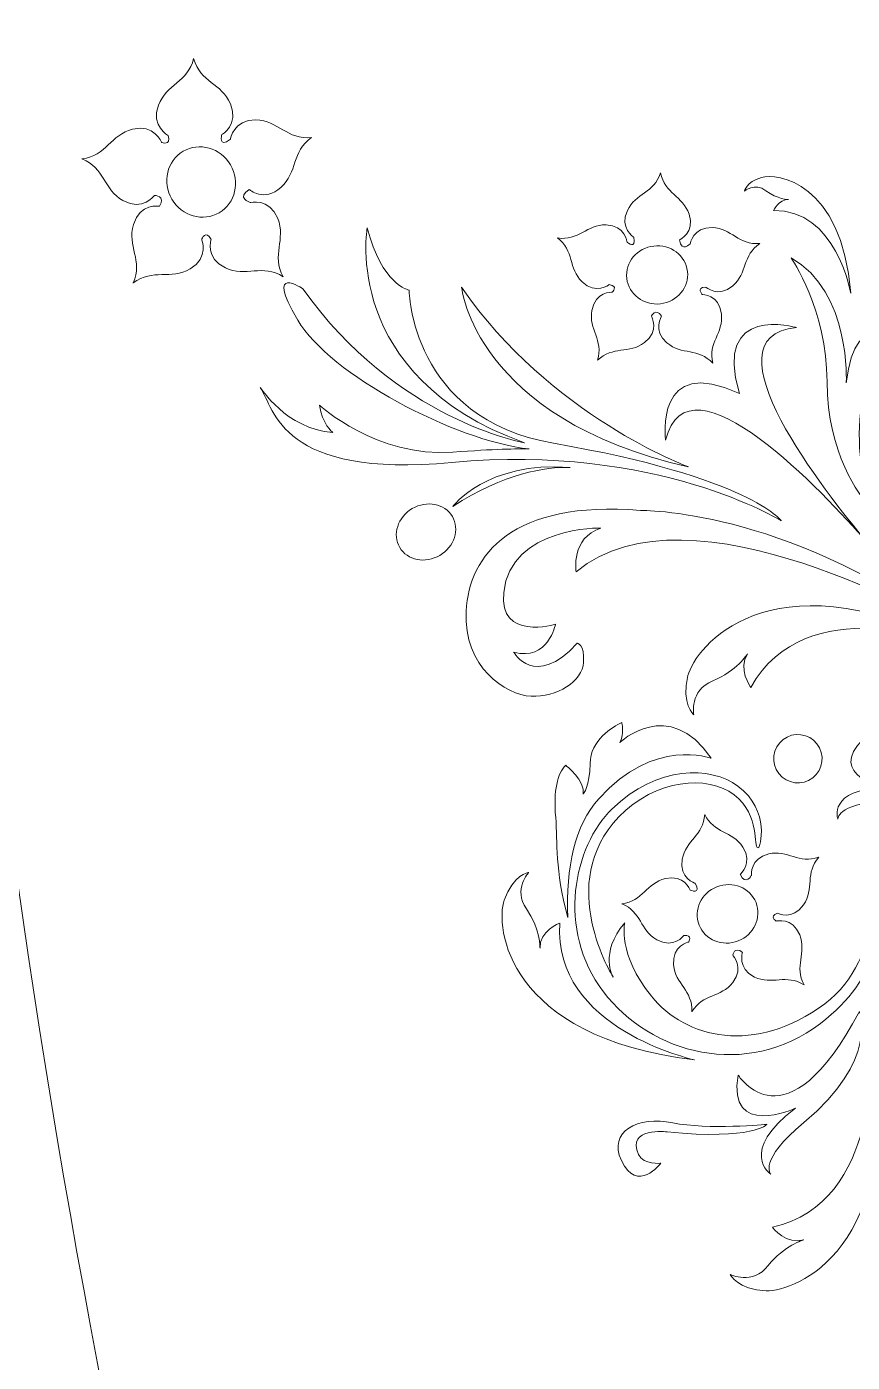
# Model space of a CAD drawing. Header units: millimetres. Extents: x -1420 to -489, y -454 to 898.
# Drawn here: x -1011 to -944, y -369.2 to -260.8 of the extents above; entities that cross this region are included whole.
import ezdxf

# ---------------------------------------------------------------- set-up
doc = ezdxf.new("R2010")
doc.units = ezdxf.units.MM
doc.header["$MEASUREMENT"] = 0
doc.layers.add('Layer 1', color=7, linetype='Continuous')

msp = doc.modelspace()

# ---------------------------------------------------------------- linework, layer by layer
at = {"layer": 'Layer 1', "color": 1, "lineweight": 20}
for points, knots in [([(-986.7467, -453.7659), (-1001.83, -389.4326), (-1016.9134, -325.0992), (-1016.9134, -260.7659), (-1016.9134, -260.7659), (-1016.9134, -196.4326), (-1001.83, -132.0992), (-986.7467, -67.7659)], [0, 0, 0, 0, 0.33333333, 0.33333333, 0.33333333, 0.33333333, 1, 1, 1, 1]), ([(-986.7467, -67.766), (-986.7467, -67.766), (-769.7468, -67.766), (-769.7468, -67.766), (-769.7468, -67.766), (-766.9929, -67.7659), (-764.7466, -69.9335), (-764.7467, -72.591), (-764.7467, -72.591), (-764.7467, -72.591), (-764.7467, -448.9409), (-764.7467, -448.9409), (-764.7467, -448.9409), (-764.7467, -451.5984), (-766.9928, -453.7659), (-769.7467, -453.7659), (-769.7467, -453.7659), (-769.7467, -453.7659), (-986.7467, -453.7659), (-986.7467, -453.7659)], [0, 0, 0, 0, 0.16666667, 0.16666667, 0.16666667, 0.16666667, 0.33333333, 0.33333333, 0.33333333, 0.33333333, 0.5, 0.5, 0.5, 0.5, 0.66666667, 0.66666667, 0.66666667, 0.66666667, 1, 1, 1, 1])]:
    msp.add_open_spline(points, degree=3, knots=knots, dxfattribs=at)
at = {"layer": 'Layer 1', "color": 250, "lineweight": 9}
for points, knots in [([(-997.7677, -280.4369), (-997.7677, -280.4369), (-997.7677, -280.4369), (-997.7677, -280.4369), (-997.7677, -280.4369), (-996.1816, -279.5028), (-996.8242, -278.0247), (-996.8242, -278.0247), (-996.8242, -278.0247), (-996.8242, -278.0247), (-996.489, -277.2286), (-996.0554, -278.0397), (-996.0554, -278.0397), (-996.0554, -278.0397), (-996.5599, -279.5716), (-994.8953, -280.3543), (-994.8953, -280.3543), (-993.2323, -281.1345), (-991.9015, -279.9988), (-990.2035, -281.0669), (-990.2035, -281.0669), (-991.1779, -279.3098), (-989.9629, -278.043), (-990.649, -276.3372), (-990.649, -276.3372), (-991.3335, -274.6319), (-992.8914, -275.0472), (-992.8914, -275.0472), (-992.8914, -275.0472), (-992.8914, -275.0472), (-994.041, -274.6494), (-992.9704, -273.982), (-992.9704, -273.982), (-992.9704, -273.982), (-991.7566, -275.0419), (-990.3872, -273.8163), (-990.3872, -273.8163), (-989.0202, -272.5894), (-989.5475, -270.9158), (-987.9028, -269.7691), (-987.9028, -269.7691), (-989.8936, -269.9768), (-990.5891, -268.3675), (-992.4256, -268.3362), (-992.4256, -268.3362), (-994.2625, -268.304), (-994.4864, -269.901), (-994.4864, -269.901), (-994.4864, -269.901), (-995.4886, -270.6698), (-995.1913, -269.5293), (-995.1913, -269.5293), (-995.1913, -269.5293), (-995.1913, -269.5293), (-993.7865, -268.7373), (-994.4905, -267.0392), (-994.4905, -267.0392), (-995.1933, -265.3412), (-996.9447, -265.2834), (-997.4794, -263.3504), (-997.4794, -263.3504), (-997.9452, -265.2968), (-999.6937, -265.4182), (-1000.3314, -267.1386), (-1000.3314, -267.1386), (-1000.9744, -268.8602), (-999.5414, -269.603), (-999.5414, -269.603), (-999.5414, -269.603), (-999.2849, -270.4874), (-1000.0838, -270.1527), (-1000.0838, -270.1527), (-1000.0838, -270.1527), (-1000.0838, -270.1527), (-1000.6584, -268.6452), (-1002.4419, -269.0875), (-1002.4419, -269.0875), (-1004.2263, -269.5285), (-1004.5418, -271.257), (-1006.5367, -271.496), (-1006.5367, -271.496), (-1006.5367, -271.496), (-1006.5412, -271.494), (-1006.5412, -271.494), (-1006.5412, -271.494), (-1004.6766, -272.2408), (-1004.8204, -273.9926), (-1003.2127, -274.8811), (-1003.2127, -274.8811), (-1001.6043, -275.7733), (-1000.6576, -274.4694), (-1000.6576, -274.4694), (-1000.6576, -274.4694), (-1000.6576, -274.4694), (-999.7336, -274.4987), (-1000.254, -275.3433), (-1000.254, -275.3433), (-1000.254, -275.3433), (-1001.8445, -275.0721), (-1002.3702, -276.8344), (-1002.3702, -276.8344), (-1002.8971, -278.5943), (-1001.5689, -279.7447), (-1002.3788, -281.5832), (-1002.3788, -281.5832), (-1002.3788, -281.5832), (-1002.3739, -281.5803), (-1002.3739, -281.5803), (-1002.3739, -281.5803), (-1000.7838, -280.3571), (-999.3513, -281.3694), (-997.7677, -280.4369)], [0, 0, 0, 0, 0.03448276, 0.03448276, 0.03448276, 0.03448276, 0.06896552, 0.06896552, 0.06896552, 0.06896552, 0.10344828, 0.10344828, 0.10344828, 0.10344828, 0.13793103, 0.13793103, 0.13793103, 0.13793103, 0.17241379, 0.17241379, 0.17241379, 0.17241379, 0.20689655, 0.20689655, 0.20689655, 0.20689655, 0.24137931, 0.24137931, 0.24137931, 0.24137931, 0.27586207, 0.27586207, 0.27586207, 0.27586207, 0.31034483, 0.31034483, 0.31034483, 0.31034483, 0.34482759, 0.34482759, 0.34482759, 0.34482759, 0.37931034, 0.37931034, 0.37931034, 0.37931034, 0.4137931, 0.4137931, 0.4137931, 0.4137931, 0.44827586, 0.44827586, 0.44827586, 0.44827586, 0.48275862, 0.48275862, 0.48275862, 0.48275862, 0.51724138, 0.51724138, 0.51724138, 0.51724138, 0.55172414, 0.55172414, 0.55172414, 0.55172414, 0.5862069, 0.5862069, 0.5862069, 0.5862069, 0.62068966, 0.62068966, 0.62068966, 0.62068966, 0.65517241, 0.65517241, 0.65517241, 0.65517241, 0.68965517, 0.68965517, 0.68965517, 0.68965517, 0.72413793, 0.72413793, 0.72413793, 0.72413793, 0.75862069, 0.75862069, 0.75862069, 0.75862069, 0.79310345, 0.79310345, 0.79310345, 0.79310345, 0.82758621, 0.82758621, 0.82758621, 0.82758621, 0.86206897, 0.86206897, 0.86206897, 0.86206897, 0.89655172, 0.89655172, 0.89655172, 0.89655172, 0.93103448, 0.93103448, 0.93103448, 0.93103448, 1, 1, 1, 1]), ([(-999.2385, -274.776), (-999.2385, -274.776), (-999.2385, -274.776), (-999.2385, -274.776), (-999.2385, -274.776), (-1000.0472, -273.3989), (-999.6383, -271.6581), (-998.3308, -270.8844), (-998.3308, -270.8844), (-997.0151, -270.1148), (-995.2951, -270.6047), (-994.4877, -271.9822), (-994.4877, -271.9822), (-993.6761, -273.3598), (-994.0837, -275.1026), (-995.3961, -275.8722), (-995.3961, -275.8722), (-996.7077, -276.6443), (-998.4277, -276.1511), (-999.2385, -274.776)], [0, 0, 0, 0, 0.16666667, 0.16666667, 0.16666667, 0.16666667, 0.33333333, 0.33333333, 0.33333333, 0.33333333, 0.5, 0.5, 0.5, 0.5, 0.66666667, 0.66666667, 0.66666667, 0.66666667, 1, 1, 1, 1]), ([(-965.9401, -281.4777), (-965.9401, -281.4777), (-965.9401, -281.4777), (-965.9401, -281.4777), (-965.9401, -281.4777), (-964.813, -282.5792), (-963.7339, -281.7131), (-963.7339, -281.7131), (-963.7339, -281.7131), (-962.9517, -281.819), (-963.49, -282.328), (-963.49, -282.328), (-963.49, -282.328), (-963.49, -282.328), (-964.8724, -282.2559), (-965.1452, -283.8081), (-965.1452, -283.8081), (-965.4168, -285.3624), (-964.1753, -286.2078), (-964.6774, -287.8561), (-964.6774, -287.8561), (-963.4456, -286.6585), (-962.1234, -287.376), (-960.87, -286.4252), (-960.87, -286.4252), (-959.6122, -285.4732), (-960.3057, -284.2793), (-960.3057, -284.2793), (-960.3057, -284.2793), (-960.3057, -284.2793), (-959.9616, -283.5626), (-959.4791, -284.2671), (-959.4791, -284.2671), (-959.4791, -284.2671), (-960.243, -285.4178), (-959.047, -286.4427), (-959.047, -286.4427), (-957.8511, -287.4644), (-956.4869, -286.8263), (-955.3268, -288.0943), (-955.3268, -288.0943), (-955.7336, -286.4215), (-954.4404, -285.6495), (-954.6224, -284.0846), (-954.6224, -284.0846), (-954.8044, -282.5145), (-956.1844, -282.5063), (-956.1844, -282.5063), (-956.1844, -282.5063), (-956.1844, -282.5063), (-956.693, -281.9676), (-955.9083, -281.9081), (-955.9083, -281.9081), (-955.9083, -281.9081), (-954.8814, -282.8353), (-953.6903, -281.8043), (-953.6903, -281.8043), (-952.5009, -280.7708), (-952.9284, -279.3302), (-951.504, -278.3708), (-951.504, -278.3708), (-953.2192, -278.5243), (-953.7905, -277.1325), (-955.3659, -277.0779), (-955.3659, -277.0779), (-956.9402, -277.0242), (-957.1548, -278.3895), (-957.1548, -278.3895), (-957.1548, -278.3895), (-957.1548, -278.3895), (-957.8653, -279.1522), (-958.0196, -278.0809), (-958.0196, -278.0809), (-958.0196, -278.0809), (-956.7655, -277.4974), (-957.2529, -275.9972), (-957.2529, -275.9972), (-957.7387, -274.4987), (-959.2364, -274.3314), (-959.5613, -272.6431), (-959.5613, -272.6431), (-960.0903, -274.276), (-961.5945, -274.2638), (-962.2582, -275.6935), (-962.2582, -275.6935), (-962.9191, -277.1227), (-961.7463, -277.8524), (-961.7463, -277.8524), (-961.7463, -277.8524), (-961.491, -278.9059), (-962.2814, -278.2739), (-962.2814, -278.2739), (-962.2814, -278.2739), (-962.2814, -278.2739), (-962.4137, -276.9004), (-963.9916, -276.8613), (-963.9916, -276.8613), (-965.5647, -276.8234), (-966.2198, -278.1778), (-967.9228, -277.9245), (-967.9228, -277.9245), (-966.5546, -278.9649), (-967.0672, -280.3811), (-965.9401, -281.4777)], [0, 0, 0, 0, 0.03703704, 0.03703704, 0.03703704, 0.03703704, 0.07407407, 0.07407407, 0.07407407, 0.07407407, 0.11111111, 0.11111111, 0.11111111, 0.11111111, 0.14814815, 0.14814815, 0.14814815, 0.14814815, 0.18518519, 0.18518519, 0.18518519, 0.18518519, 0.22222222, 0.22222222, 0.22222222, 0.22222222, 0.25925926, 0.25925926, 0.25925926, 0.25925926, 0.2962963, 0.2962963, 0.2962963, 0.2962963, 0.33333333, 0.33333333, 0.33333333, 0.33333333, 0.37037037, 0.37037037, 0.37037037, 0.37037037, 0.40740741, 0.40740741, 0.40740741, 0.40740741, 0.44444444, 0.44444444, 0.44444444, 0.44444444, 0.48148148, 0.48148148, 0.48148148, 0.48148148, 0.51851852, 0.51851852, 0.51851852, 0.51851852, 0.55555556, 0.55555556, 0.55555556, 0.55555556, 0.59259259, 0.59259259, 0.59259259, 0.59259259, 0.62962963, 0.62962963, 0.62962963, 0.62962963, 0.66666667, 0.66666667, 0.66666667, 0.66666667, 0.7037037, 0.7037037, 0.7037037, 0.7037037, 0.74074074, 0.74074074, 0.74074074, 0.74074074, 0.77777778, 0.77777778, 0.77777778, 0.77777778, 0.81481481, 0.81481481, 0.81481481, 0.81481481, 0.85185185, 0.85185185, 0.85185185, 0.85185185, 0.88888889, 0.88888889, 0.88888889, 0.88888889, 0.92592593, 0.92592593, 0.92592593, 0.92592593, 1, 1, 1, 1]), ([(-951.3729, -273.0116), (-951.3729, -273.0116), (-951.3729, -273.0116), (-951.3729, -273.0116), (-951.3729, -273.0116), (-952.6226, -273.3834), (-952.7546, -274.1266), (-952.7546, -274.1266), (-952.7546, -274.1266), (-952.7546, -274.1266), (-951.9169, -273.3928), (-951.0069, -274.0879), (-951.0069, -274.0879), (-950.0943, -274.7821), (-949.1639, -274.8102), (-949.1639, -274.8102), (-949.1639, -274.8102), (-949.9742, -274.7455), (-950.3916, -275.7053), (-950.3916, -275.7053), (-950.3916, -275.7053), (-945.3378, -275.5575), (-944.1244, -282.4025), (-944.1244, -282.4025), (-944.1244, -282.4025), (-944.8537, -273.348), (-950.1224, -272.6358), (-951.3729, -273.0116)], [0, 0, 0, 0, 0.125, 0.125, 0.125, 0.125, 0.25, 0.25, 0.25, 0.25, 0.375, 0.375, 0.375, 0.375, 0.5, 0.5, 0.5, 0.5, 0.625, 0.625, 0.625, 0.625, 0.75, 0.75, 0.75, 0.75, 1, 1, 1, 1]), ([(-949.7645, -300.8857), (-949.7645, -300.8857), (-949.7645, -300.8857), (-949.7645, -300.8857), (-949.7645, -300.8857), (-949.7645, -300.8857), (-952.307, -297.3581), (-968.2701, -294.5904), (-968.2701, -294.5904), (-979.8447, -292.5849), (-979.9865, -282.1578), (-979.9865, -282.1578), (-979.9865, -282.1578), (-979.9865, -282.1578), (-982.2346, -281.7261), (-983.3797, -277.0897), (-983.3797, -277.0897), (-983.3797, -277.0897), (-985.5741, -289.1156), (-970.6196, -294.5623), (-970.6196, -294.5623), (-970.6196, -294.5623), (-981.0949, -292.6977), (-988.5853, -282.0706), (-988.5853, -282.0706), (-988.5853, -282.0706), (-991.7924, -279.8884), (-989.0267, -284.5908), (-989.0267, -284.5908), (-986.4149, -289.0309), (-976.2809, -294.3868), (-970.2222, -295.0591), (-970.2222, -295.0591), (-971.2011, -295.0371), (-973.0441, -295.066), (-976.4292, -295.3205), (-976.4292, -295.3205), (-982.5966, -295.7847), (-987.2525, -291.5152), (-987.2525, -291.5152), (-987.2525, -291.5152), (-987.0668, -292.9889), (-986.1857, -293.7149), (-986.1857, -293.7149), (-986.1857, -293.7149), (-989.9616, -293.447), (-992.0693, -290.0554), (-992.0693, -290.0554), (-992.0693, -290.0554), (-990.8986, -291.8528), (-990.4303, -297.453), (-976.502, -296.1565), (-976.502, -296.1565), (-959.8439, -294.6042), (-949.7645, -300.8857), (-949.7645, -300.8857)], [0, 0, 0, 0, 0.06666667, 0.06666667, 0.06666667, 0.06666667, 0.13333333, 0.13333333, 0.13333333, 0.13333333, 0.2, 0.2, 0.2, 0.2, 0.26666667, 0.26666667, 0.26666667, 0.26666667, 0.33333333, 0.33333333, 0.33333333, 0.33333333, 0.4, 0.4, 0.4, 0.4, 0.46666667, 0.46666667, 0.46666667, 0.46666667, 0.53333333, 0.53333333, 0.53333333, 0.53333333, 0.6, 0.6, 0.6, 0.6, 0.66666667, 0.66666667, 0.66666667, 0.66666667, 0.73333333, 0.73333333, 0.73333333, 0.73333333, 0.8, 0.8, 0.8, 0.8, 0.86666667, 0.86666667, 0.86666667, 0.86666667, 1, 1, 1, 1]), ([(-957.3779, -280.6369), (-957.3779, -280.6369), (-957.3779, -280.6369), (-957.3779, -280.6369), (-957.3779, -280.6369), (-957.2297, -281.9338), (-958.211, -283.1135), (-959.5719, -283.2731), (-959.5719, -283.2731), (-960.9332, -283.4278), (-962.158, -282.5014), (-962.3079, -281.2074), (-962.3079, -281.2074), (-962.4541, -279.9108), (-961.4739, -278.7324), (-960.1135, -278.5768), (-960.1135, -278.5768), (-958.7526, -278.4176), (-957.5257, -279.3444), (-957.3779, -280.6369)], [0, 0, 0, 0, 0.16666667, 0.16666667, 0.16666667, 0.16666667, 0.33333333, 0.33333333, 0.33333333, 0.33333333, 0.5, 0.5, 0.5, 0.5, 0.66666667, 0.66666667, 0.66666667, 0.66666667, 1, 1, 1, 1]), ([(-948.9692, -279.5289), (-948.9692, -279.5289), (-948.9692, -279.5289), (-948.9692, -279.5289), (-948.9692, -279.5289), (-948.9692, -279.5289), (-946.0386, -283.7882), (-946.0472, -289.6063), (-946.0472, -289.6063), (-946.0553, -295.4255), (-943.3234, -298.9267), (-942.6918, -299.5843), (-942.6918, -299.5843), (-942.6918, -299.5843), (-945.653, -288.8065), (-939.725, -285.9626), (-939.725, -285.9626), (-939.725, -285.9626), (-943.7644, -283.1888), (-944.4876, -289.691), (-944.4876, -289.691), (-944.4876, -289.691), (-944.069, -282.321), (-948.9692, -279.5289)], [0, 0, 0, 0, 0.14285714, 0.14285714, 0.14285714, 0.14285714, 0.28571429, 0.28571429, 0.28571429, 0.28571429, 0.42857143, 0.42857143, 0.42857143, 0.42857143, 0.57142857, 0.57142857, 0.57142857, 0.57142857, 0.71428571, 0.71428571, 0.71428571, 0.71428571, 1, 1, 1, 1]), ([(-990.1994, -281.0689), (-990.1994, -281.0689), (-990.1994, -281.0689), (-990.1994, -281.0689), (-990.1994, -281.0689), (-990.2007, -281.0685), (-990.2023, -281.0677), (-990.2035, -281.0669), (-990.2035, -281.0669), (-990.2035, -281.0669), (-990.2035, -281.0677), (-990.2035, -281.0677), (-990.2035, -281.0677), (-990.2035, -281.0677), (-990.1994, -281.0689), (-990.1994, -281.0689)], [0, 0, 0, 0, 0.2, 0.2, 0.2, 0.2, 0.4, 0.4, 0.4, 0.4, 0.6, 0.6, 0.6, 0.6, 1, 1, 1, 1]), ([(-975.7247, -281.9134), (-975.7247, -281.9134), (-975.7247, -281.9134), (-975.7247, -281.9134), (-975.7247, -281.9134), (-975.7247, -281.9134), (-974.6497, -292.5809), (-957.3095, -296.5079), (-957.3095, -296.5079), (-957.3095, -296.5079), (-968.5507, -292.3842), (-975.7247, -281.9134)], [0, 0, 0, 0, 0.25, 0.25, 0.25, 0.25, 0.5, 0.5, 0.5, 0.5, 1, 1, 1, 1]), ([(-942.8645, -302.5524), (-942.8645, -302.5524), (-942.8645, -302.5524), (-942.8645, -302.5524), (-942.8645, -302.5524), (-946.0744, -298.7385), (-956.2455, -285.9117), (-948.527, -285.2004), (-948.527, -285.2004), (-948.527, -285.2004), (-955.3492, -283.2104), (-953.1638, -290.5599), (-953.1638, -290.5599), (-953.1638, -290.5599), (-953.165, -290.5607), (-953.165, -290.5607), (-953.165, -290.5607), (-960.1008, -287.2913), (-959.1614, -294.3363), (-959.1614, -294.3363), (-959.1614, -294.3363), (-957.2956, -286.8116), (-946.1514, -298.8053), (-942.8645, -302.5524)], [0, 0, 0, 0, 0.14285714, 0.14285714, 0.14285714, 0.14285714, 0.28571429, 0.28571429, 0.28571429, 0.28571429, 0.42857143, 0.42857143, 0.42857143, 0.42857143, 0.57142857, 0.57142857, 0.57142857, 0.57142857, 0.71428571, 0.71428571, 0.71428571, 0.71428571, 1, 1, 1, 1]), ([(-969.8973, -293.8835), (-969.8981, -293.881), (-969.8997, -293.8798), (-969.9001, -293.8786), (-969.9001, -293.8786), (-969.9001, -293.8786), (-969.9001, -293.879), (-969.9001, -293.879), (-969.9001, -293.879), (-969.9001, -293.879), (-969.8973, -293.8835), (-969.8973, -293.8835)], [0, 0, 0, 0, 0.25, 0.25, 0.25, 0.25, 0.5, 0.5, 0.5, 0.5, 1, 1, 1, 1]), ([(-966.9129, -296.5543), (-966.9129, -296.5543), (-966.9129, -296.5543), (-966.9129, -296.5543), (-966.9129, -296.5543), (-973.7152, -296.0453), (-976.4345, -299.7325), (-976.4345, -299.7325), (-976.4345, -299.7325), (-972.2635, -296.999), (-968.8748, -296.5234), (-966.9129, -296.5543)], [0, 0, 0, 0, 0.25, 0.25, 0.25, 0.25, 0.5, 0.5, 0.5, 0.5, 1, 1, 1, 1]), ([(-965.8094, -312.3923), (-965.8094, -312.3923), (-965.8094, -312.3923), (-965.8094, -312.3923), (-965.8094, -312.3923), (-965.7308, -310.8702), (-966.3392, -310.8393), (-966.3392, -310.8393), (-966.3392, -310.8393), (-969.8166, -314.6222), (-971.4862, -311.56), (-971.4862, -311.56), (-971.4862, -311.56), (-968.7042, -312.3166), (-968.0877, -309.2984), (-968.0877, -309.2984), (-968.0877, -309.2984), (-968.0877, -309.2984), (-972.7354, -310.6556), (-972.3006, -306.7131), (-972.3006, -306.7131), (-971.7065, -301.3381), (-964.4009, -301.4818), (-964.4009, -301.4818), (-964.4009, -301.4818), (-966.8828, -302.2681), (-966.4177, -305.0379), (-966.4177, -305.0379), (-966.4177, -305.0379), (-957.2411, -297.2808), (-936.4857, -309.4739), (-936.4857, -309.4739), (-936.4857, -309.4739), (-949.523, -299.9178), (-961.1983, -300.0489), (-961.1983, -300.0489), (-961.1983, -300.0489), (-971.6026, -299.1987), (-975.1168, -303.6673), (-975.3546, -308.2308), (-975.3546, -308.2308), (-975.5932, -312.7951), (-972.1259, -315.0359), (-970.0728, -315.1418), (-970.0728, -315.1418), (-968.0184, -315.2501), (-965.8896, -313.9124), (-965.8094, -312.3923)], [0, 0, 0, 0, 0.07692308, 0.07692308, 0.07692308, 0.07692308, 0.15384615, 0.15384615, 0.15384615, 0.15384615, 0.23076923, 0.23076923, 0.23076923, 0.23076923, 0.30769231, 0.30769231, 0.30769231, 0.30769231, 0.38461538, 0.38461538, 0.38461538, 0.38461538, 0.46153846, 0.46153846, 0.46153846, 0.46153846, 0.53846154, 0.53846154, 0.53846154, 0.53846154, 0.61538462, 0.61538462, 0.61538462, 0.61538462, 0.69230769, 0.69230769, 0.69230769, 0.69230769, 0.76923077, 0.76923077, 0.76923077, 0.76923077, 0.84615385, 0.84615385, 0.84615385, 0.84615385, 1, 1, 1, 1]), ([(-976.4699, -300.5432), (-976.4699, -300.5432), (-976.4699, -300.5432), (-976.4699, -300.5432), (-976.4699, -300.5432), (-977.0892, -299.4935), (-978.5458, -299.2064), (-979.7242, -299.8995), (-979.7242, -299.8995), (-980.9055, -300.5945), (-981.3628, -302.0079), (-980.7443, -303.0565), (-980.7443, -303.0565), (-980.1278, -304.1066), (-978.6716, -304.3941), (-977.4891, -303.7003), (-977.4891, -303.7003), (-976.3107, -303.0068), (-975.8538, -301.5934), (-976.4699, -300.5432)], [0, 0, 0, 0, 0.16666667, 0.16666667, 0.16666667, 0.16666667, 0.33333333, 0.33333333, 0.33333333, 0.33333333, 0.5, 0.5, 0.5, 0.5, 0.66666667, 0.66666667, 0.66666667, 0.66666667, 1, 1, 1, 1]), ([(-955.3232, -313.8933), (-955.3232, -313.8933), (-955.3232, -313.8933), (-955.3232, -313.8933), (-955.3232, -313.8933), (-953.4012, -313.1143), (-952.498, -311.6911), (-952.498, -311.6911), (-952.498, -311.6911), (-953.3474, -312.8924), (-952.2362, -314.4239), (-952.2362, -314.4239), (-952.2362, -314.4239), (-947.816, -306.4183), (-936.0427, -310.8324), (-936.0427, -310.8324), (-936.0427, -310.8324), (-950.813, -303.6343), (-956.7687, -311.1789), (-957.3364, -313.471), (-957.3364, -313.471), (-957.9044, -315.7636), (-956.8685, -316.6484), (-956.8685, -316.6484), (-956.8685, -316.6484), (-956.8685, -316.6484), (-957.2403, -314.6723), (-955.3232, -313.8933)], [0, 0, 0, 0, 0.125, 0.125, 0.125, 0.125, 0.25, 0.25, 0.25, 0.25, 0.375, 0.375, 0.375, 0.375, 0.5, 0.5, 0.5, 0.5, 0.625, 0.625, 0.625, 0.625, 0.75, 0.75, 0.75, 0.75, 1, 1, 1, 1]), ([(-964.5841, -323.4735), (-964.5841, -323.4735), (-964.5841, -323.4735), (-964.5841, -323.4735), (-964.5841, -323.4735), (-960.1033, -318.447), (-955.4494, -320.1788), (-955.4494, -320.1788), (-955.4494, -320.1788), (-958.9265, -315.1063), (-962.8832, -318.9137), (-962.8832, -318.9137), (-962.8832, -318.9137), (-962.485, -318.2239), (-962.7077, -317.2771), (-962.7077, -317.2771), (-962.7077, -317.2771), (-963.4602, -317.6131), (-965.2703, -318.7129), (-965.2829, -320.597), (-965.2829, -320.597), (-965.2931, -322.4783), (-965.8444, -323.083), (-965.8444, -323.083), (-965.8444, -323.083), (-965.6469, -322.0214), (-967.2606, -320.7518), (-967.2606, -320.7518), (-967.2606, -320.7518), (-967.9427, -321.4322), (-968.2721, -322.7845), (-968.0799, -324.9862), (-968.0799, -324.9862), (-967.8963, -327.0796), (-968.1882, -329.1213), (-967.0868, -333.118), (-967.0868, -333.118), (-967.2875, -329.0399), (-966.5012, -325.6227), (-964.5841, -323.4735)], [0, 0, 0, 0, 0.09090909, 0.09090909, 0.09090909, 0.09090909, 0.18181818, 0.18181818, 0.18181818, 0.18181818, 0.27272727, 0.27272727, 0.27272727, 0.27272727, 0.36363636, 0.36363636, 0.36363636, 0.36363636, 0.45454545, 0.45454545, 0.45454545, 0.45454545, 0.54545455, 0.54545455, 0.54545455, 0.54545455, 0.63636364, 0.63636364, 0.63636364, 0.63636364, 0.72727273, 0.72727273, 0.72727273, 0.72727273, 0.81818182, 0.81818182, 0.81818182, 0.81818182, 1, 1, 1, 1]), ([(-964.2066, -339.1417), (-964.2066, -339.1417), (-964.2066, -339.1417), (-964.2066, -339.1417), (-964.2066, -339.1417), (-960.3582, -344.2048), (-952.6243, -346.304), (-946.5794, -341.7103), (-946.5794, -341.7103), (-944.1211, -339.8413), (-942.8498, -337.7817), (-942.1934, -335.9904), (-942.1934, -335.9904), (-941.4356, -340.4134), (-938.7176, -344.3661), (-934.975, -346.6822), (-934.975, -346.6822), (-928.4069, -350.7526), (-920.3553, -348.2064), (-917.1005, -344.1238), (-917.1005, -344.1238), (-913.2232, -339.257), (-913.7998, -333.9695), (-916.0402, -331.5287), (-916.0402, -331.5287), (-918.8018, -328.5232), (-922.3481, -329.9398), (-922.3074, -330.1133), (-922.3074, -330.1133), (-922.1637, -330.7261), (-919.2041, -329.4837), (-916.8603, -331.9892), (-916.8603, -331.9892), (-914.6077, -334.4015), (-914.5669, -339.5599), (-917.9459, -343.5146), (-917.9459, -343.5146), (-923.8947, -350.4773), (-933.6239, -345.5865), (-933.6239, -345.5865), (-933.6239, -345.5865), (-933.6239, -345.5865), (-931.1628, -346.7735), (-928.3991, -343.941), (-928.3991, -343.941), (-928.3991, -343.941), (-931.3831, -344.9533), (-935.8684, -342.0092), (-935.8684, -342.0092), (-940.3541, -339.0603), (-942.6739, -332.4103), (-938.2448, -325.0559), (-938.2448, -325.0559), (-935.1798, -319.9728), (-928.5551, -319.1926), (-928.5551, -319.1926), (-928.5551, -319.1926), (-928.5551, -319.1926), (-928.1711, -318.842), (-928.1642, -318.4246), (-928.1642, -318.4246), (-928.1642, -318.4246), (-930.9315, -318.1864), (-934.1923, -319.9117), (-934.1923, -319.9117), (-934.1854, -319.8869), (-934.1809, -319.8746), (-934.1809, -319.8746), (-934.1809, -319.8746), (-943.4924, -324.5017), (-943.0827, -318.5993), (-943.0827, -318.5993), (-943.0827, -318.5993), (-946.1571, -321.6012), (-941.3167, -322.574), (-941.3167, -322.574), (-941.3167, -322.574), (-946.0647, -322.6794), (-945.1603, -325.1361), (-945.1603, -325.1361), (-945.1603, -325.1361), (-945.1603, -325.1361), (-945.3545, -323.919), (-941.4112, -323.6608), (-941.4112, -323.6608), (-940.144, -323.5765), (-939.1024, -323.3745), (-938.2338, -323.1086), (-938.2338, -323.1086), (-938.8874, -323.8396), (-939.5267, -324.6812), (-940.1297, -325.6557), (-940.1297, -325.6557), (-941.6917, -328.1799), (-942.3856, -330.8348), (-942.4023, -333.412), (-942.4023, -333.412), (-942.7509, -335.2664), (-943.6903, -338.232), (-946.2365, -340.1182), (-946.2365, -340.1182), (-951.9108, -344.3254), (-957.54, -342.9486), (-960.3089, -339.5058), (-960.3089, -339.5058), (-963.0718, -336.0649), (-962.4765, -333.5423), (-962.4765, -333.5423), (-962.4765, -333.5423), (-964.578, -336.0275), (-963.4126, -337.9494), (-963.4126, -337.9494), (-963.4126, -337.9494), (-963.4126, -337.9494), (-968.183, -330.3649), (-962.9468, -324.9471), (-962.9468, -324.9471), (-959.973, -321.8691), (-955.7483, -321.4961), (-953.5958, -323.151), (-953.5958, -323.151), (-951.3595, -324.8722), (-952.1429, -327.3936), (-951.6295, -327.4632), (-951.6295, -327.4632), (-951.4857, -327.484), (-950.6021, -324.4666), (-953.2835, -322.4416), (-953.2835, -322.4416), (-955.4588, -320.8002), (-959.8313, -320.7436), (-963.5132, -324.3038), (-963.5132, -324.3038), (-966.6006, -327.2893), (-968.0518, -334.0839), (-964.2066, -339.1417)], [0, 0, 0, 0, 0.02857143, 0.02857143, 0.02857143, 0.02857143, 0.05714286, 0.05714286, 0.05714286, 0.05714286, 0.08571429, 0.08571429, 0.08571429, 0.08571429, 0.11428571, 0.11428571, 0.11428571, 0.11428571, 0.14285714, 0.14285714, 0.14285714, 0.14285714, 0.17142857, 0.17142857, 0.17142857, 0.17142857, 0.2, 0.2, 0.2, 0.2, 0.22857143, 0.22857143, 0.22857143, 0.22857143, 0.25714286, 0.25714286, 0.25714286, 0.25714286, 0.28571429, 0.28571429, 0.28571429, 0.28571429, 0.31428571, 0.31428571, 0.31428571, 0.31428571, 0.34285714, 0.34285714, 0.34285714, 0.34285714, 0.37142857, 0.37142857, 0.37142857, 0.37142857, 0.4, 0.4, 0.4, 0.4, 0.42857143, 0.42857143, 0.42857143, 0.42857143, 0.45714286, 0.45714286, 0.45714286, 0.45714286, 0.48571429, 0.48571429, 0.48571429, 0.48571429, 0.51428571, 0.51428571, 0.51428571, 0.51428571, 0.54285714, 0.54285714, 0.54285714, 0.54285714, 0.57142857, 0.57142857, 0.57142857, 0.57142857, 0.6, 0.6, 0.6, 0.6, 0.62857143, 0.62857143, 0.62857143, 0.62857143, 0.65714286, 0.65714286, 0.65714286, 0.65714286, 0.68571429, 0.68571429, 0.68571429, 0.68571429, 0.71428571, 0.71428571, 0.71428571, 0.71428571, 0.74285714, 0.74285714, 0.74285714, 0.74285714, 0.77142857, 0.77142857, 0.77142857, 0.77142857, 0.8, 0.8, 0.8, 0.8, 0.82857143, 0.82857143, 0.82857143, 0.82857143, 0.85714286, 0.85714286, 0.85714286, 0.85714286, 0.88571429, 0.88571429, 0.88571429, 0.88571429, 0.91428571, 0.91428571, 0.91428571, 0.91428571, 0.94285714, 0.94285714, 0.94285714, 0.94285714, 1, 1, 1, 1]), ([(-949.9616, -321.4212), (-949.9616, -321.4212), (-949.9616, -321.4212), (-949.9616, -321.4212), (-949.9616, -321.4212), (-949.2958, -322.2755), (-948.0616, -322.4282), (-947.2065, -321.7612), (-947.2065, -321.7612), (-946.353, -321.0958), (-946.199, -319.8604), (-946.8656, -319.0069), (-946.8656, -319.0069), (-947.5326, -318.151), (-948.7668, -317.9991), (-949.622, -318.6653), (-949.622, -318.6653), (-950.4771, -319.3323), (-950.6286, -320.5661), (-949.9616, -321.4212)], [0, 0, 0, 0, 0.16666667, 0.16666667, 0.16666667, 0.16666667, 0.33333333, 0.33333333, 0.33333333, 0.33333333, 0.5, 0.5, 0.5, 0.5, 0.66666667, 0.66666667, 0.66666667, 0.66666667, 1, 1, 1, 1]), ([(-953.0913, -329.6006), (-953.0913, -329.6006), (-953.0913, -329.6006), (-953.0913, -329.6006), (-953.0913, -329.6006), (-953.0913, -329.6006), (-952.0285, -328.7145), (-952.8857, -327.3895), (-952.8857, -327.3895), (-953.7408, -326.0657), (-955.2307, -326.2897), (-955.9784, -324.7403), (-955.9784, -324.7403), (-956.0704, -326.455), (-957.5273, -326.83), (-957.8006, -328.3815), (-957.8006, -328.3815), (-958.073, -329.9329), (-956.7512, -330.336), (-956.7512, -330.336), (-956.7512, -330.336), (-956.2345, -331.2893), (-957.1609, -330.8821), (-957.1609, -330.8821), (-957.1609, -330.8821), (-957.1609, -330.8821), (-957.6414, -329.588), (-959.1753, -329.9553), (-959.1753, -329.9553), (-960.7068, -330.323), (-960.9914, -331.7999), (-962.7029, -331.9937), (-962.7029, -331.9937), (-961.1127, -332.6473), (-961.2439, -334.1478), (-959.8732, -334.9186), (-959.8732, -334.9186), (-958.5014, -335.6931), (-957.6809, -334.5782), (-957.6809, -334.5782), (-957.6809, -334.5782), (-956.8978, -334.4801), (-957.2871, -335.11), (-957.2871, -335.11), (-957.2871, -335.11), (-957.2871, -335.11), (-958.6419, -335.3955), (-958.5063, -336.966), (-958.5063, -336.966), (-958.3694, -338.5374), (-956.9528, -339.035), (-957.0143, -340.7571), (-957.0143, -340.7571), (-956.1315, -339.2842), (-954.6696, -339.6377), (-953.7017, -338.3961), (-953.7017, -338.3961), (-952.7309, -337.1542), (-953.7086, -336.1777), (-953.7086, -336.1777), (-953.7086, -336.1777), (-953.7086, -336.1777), (-953.5592, -335.3967), (-952.9125, -335.9529), (-952.9125, -335.9529), (-952.9125, -335.9529), (-953.3552, -337.2621), (-951.9361, -337.9458), (-951.9361, -337.9458), (-950.517, -338.625), (-949.3634, -337.6583), (-947.9162, -338.5855), (-947.9162, -338.5855), (-948.7392, -337.0731), (-947.6878, -335.9945), (-948.2664, -334.5294), (-948.2664, -334.5294), (-948.845, -333.0598), (-950.1811, -333.4063), (-950.1811, -333.4063), (-950.1811, -333.4063), (-950.1811, -333.4063), (-950.8102, -333.0154), (-950.0674, -332.756), (-950.0674, -332.756), (-950.0674, -332.756), (-948.8373, -333.3888), (-947.9512, -332.0853), (-947.9512, -332.0853), (-947.0668, -330.7823), (-947.8502, -329.5), (-946.7194, -328.2068), (-946.7194, -328.2068), (-948.3377, -328.7952), (-949.2473, -327.5972), (-950.7841, -327.9486), (-950.7841, -327.9486), (-952.3197, -328.3012), (-952.1751, -329.6768), (-952.1751, -329.6768), (-952.1751, -329.6768), (-952.1751, -329.6768), (-952.667, -330.595), (-953.0913, -329.6006)], [0, 0, 0, 0, 0.03703704, 0.03703704, 0.03703704, 0.03703704, 0.07407407, 0.07407407, 0.07407407, 0.07407407, 0.11111111, 0.11111111, 0.11111111, 0.11111111, 0.14814815, 0.14814815, 0.14814815, 0.14814815, 0.18518519, 0.18518519, 0.18518519, 0.18518519, 0.22222222, 0.22222222, 0.22222222, 0.22222222, 0.25925926, 0.25925926, 0.25925926, 0.25925926, 0.2962963, 0.2962963, 0.2962963, 0.2962963, 0.33333333, 0.33333333, 0.33333333, 0.33333333, 0.37037037, 0.37037037, 0.37037037, 0.37037037, 0.40740741, 0.40740741, 0.40740741, 0.40740741, 0.44444444, 0.44444444, 0.44444444, 0.44444444, 0.48148148, 0.48148148, 0.48148148, 0.48148148, 0.51851852, 0.51851852, 0.51851852, 0.51851852, 0.55555556, 0.55555556, 0.55555556, 0.55555556, 0.59259259, 0.59259259, 0.59259259, 0.59259259, 0.62962963, 0.62962963, 0.62962963, 0.62962963, 0.66666667, 0.66666667, 0.66666667, 0.66666667, 0.7037037, 0.7037037, 0.7037037, 0.7037037, 0.74074074, 0.74074074, 0.74074074, 0.74074074, 0.77777778, 0.77777778, 0.77777778, 0.77777778, 0.81481481, 0.81481481, 0.81481481, 0.81481481, 0.85185185, 0.85185185, 0.85185185, 0.85185185, 0.88888889, 0.88888889, 0.88888889, 0.88888889, 0.92592593, 0.92592593, 0.92592593, 0.92592593, 1, 1, 1, 1]), ([(-967.7497, -333.5696), (-967.7497, -333.5696), (-967.7497, -333.5696), (-967.7497, -333.5696), (-967.7497, -333.5696), (-967.7497, -333.5696), (-969.4062, -334.2089), (-969.3532, -335.5922), (-969.3532, -335.5922), (-969.3532, -335.5922), (-969.3382, -334.0053), (-970.4551, -332.4103), (-970.4551, -332.4103), (-971.568, -330.8161), (-970.2662, -329.4467), (-970.2662, -329.4467), (-970.2662, -329.4467), (-970.2662, -329.4467), (-971.5375, -329.6157), (-972.2611, -331.7152), (-972.2611, -331.7152), (-972.983, -333.8119), (-972.1397, -342.8081), (-956.8074, -344.6768), (-956.8074, -344.6768), (-956.8074, -344.6768), (-968.3519, -342.1424), (-967.7497, -333.5696)], [0, 0, 0, 0, 0.125, 0.125, 0.125, 0.125, 0.25, 0.25, 0.25, 0.25, 0.375, 0.375, 0.375, 0.375, 0.5, 0.5, 0.5, 0.5, 0.625, 0.625, 0.625, 0.625, 0.75, 0.75, 0.75, 0.75, 1, 1, 1, 1]), ([(-951.8147, -331.9058), (-951.8147, -331.9058), (-951.8147, -331.9058), (-951.8147, -331.9058), (-951.8147, -331.9058), (-951.3379, -333.1209), (-951.9837, -334.5123), (-953.2566, -335.0168), (-953.2566, -335.0168), (-954.5336, -335.5168), (-955.9551, -334.9362), (-956.4324, -333.7227), (-956.4324, -333.7227), (-956.9072, -332.5076), (-956.2626, -331.1174), (-954.9872, -330.6182), (-954.9872, -330.6182), (-953.7135, -330.1137), (-952.2895, -330.6939), (-951.8147, -331.9058)], [0, 0, 0, 0, 0.16666667, 0.16666667, 0.16666667, 0.16666667, 0.33333333, 0.33333333, 0.33333333, 0.33333333, 0.5, 0.5, 0.5, 0.5, 0.66666667, 0.66666667, 0.66666667, 0.66666667, 1, 1, 1, 1]), ([(-947.9154, -338.5855), (-947.9154, -338.5855), (-947.9154, -338.5855), (-947.9154, -338.5855), (-947.9154, -338.5855), (-947.9154, -338.5855), (-947.9154, -338.5863), (-947.9154, -338.5863), (-947.9154, -338.5863), (-947.9154, -338.5863), (-947.9105, -338.5883), (-947.9105, -338.5883), (-947.9105, -338.5883), (-947.9125, -338.5875), (-947.915, -338.5871), (-947.9154, -338.5855)], [0, 0, 0, 0, 0.2, 0.2, 0.2, 0.2, 0.4, 0.4, 0.4, 0.4, 0.6, 0.6, 0.6, 0.6, 1, 1, 1, 1]), ([(-957.0143, -340.7579), (-957.0143, -340.7579), (-957.0143, -340.7579), (-957.0143, -340.7579), (-957.0143, -340.7579), (-957.0143, -340.7579), (-957.0143, -340.7579), (-957.0143, -340.7571), (-957.0143, -340.7571), (-957.0151, -340.7587), (-957.0171, -340.7587), (-957.0179, -340.762), (-957.0179, -340.762), (-957.0179, -340.762), (-957.0143, -340.7579), (-957.0143, -340.7579)], [0, 0, 0, 0, 0.2, 0.2, 0.2, 0.2, 0.4, 0.4, 0.4, 0.4, 0.6, 0.6, 0.6, 0.6, 1, 1, 1, 1]), ([(-950.6176, -353.9593), (-950.6176, -353.9593), (-950.6176, -353.9593), (-950.6176, -353.9593), (-950.6176, -353.9593), (-950.6176, -353.9593), (-951.6914, -352.8798), (-947.9268, -349.7656), (-947.9268, -349.7656), (-941.8208, -344.7118), (-943.4195, -340.7355), (-943.4195, -340.7355), (-943.4195, -340.7355), (-949.4066, -352.1151), (-953.266, -345.9041), (-953.266, -345.9041), (-953.266, -345.9041), (-954.1757, -351.1362), (-948.6182, -348.6075), (-948.6182, -348.6075), (-948.6182, -348.6075), (-953.3039, -352.1497), (-950.6176, -353.9593), (-950.6176, -353.9593)], [0, 0, 0, 0, 0.14285714, 0.14285714, 0.14285714, 0.14285714, 0.28571429, 0.28571429, 0.28571429, 0.28571429, 0.42857143, 0.42857143, 0.42857143, 0.42857143, 0.57142857, 0.57142857, 0.57142857, 0.57142857, 0.71428571, 0.71428571, 0.71428571, 0.71428571, 1, 1, 1, 1]), ([(-942.5334, -343.7093), (-942.5334, -343.7093), (-942.5334, -343.7093), (-942.5334, -343.7093), (-942.5334, -343.7093), (-942.5334, -343.7093), (-941.5619, -356.2461), (-950.4791, -358.2712), (-950.4791, -358.2712), (-950.4791, -358.2712), (-949.317, -359.7635), (-947.9276, -359.2826), (-947.9276, -359.2826), (-947.9276, -359.2826), (-949.5454, -359.7546), (-950.8273, -361.3818), (-950.8273, -361.3818), (-952.1079, -363.0118), (-953.9029, -362.1041), (-953.9029, -362.1041), (-953.9029, -362.1041), (-953.9029, -362.1041), (-953.3401, -363.3453), (-950.9808, -363.4332), (-950.9808, -363.4332), (-948.6227, -363.524), (-939.7181, -359.8991), (-942.5334, -343.7093)], [0, 0, 0, 0, 0.125, 0.125, 0.125, 0.125, 0.25, 0.25, 0.25, 0.25, 0.375, 0.375, 0.375, 0.375, 0.5, 0.5, 0.5, 0.5, 0.625, 0.625, 0.625, 0.625, 0.75, 0.75, 0.75, 0.75, 1, 1, 1, 1]), ([(-959.5389, -353.068), (-959.5389, -353.068), (-959.5389, -353.068), (-959.5389, -353.068), (-959.5389, -353.068), (-959.5389, -353.068), (-960.9653, -353.2304), (-961.3595, -352.3566), (-961.3595, -352.3566), (-962.362, -350.1247), (-959.0303, -350.5201), (-959.0303, -350.5201), (-959.0303, -350.5201), (-952.033, -351.2254), (-950.9246, -349.9081), (-950.9246, -349.9081), (-950.9246, -349.9081), (-950.9246, -349.9081), (-955.7414, -350.3723), (-958.5714, -349.7871), (-958.5714, -349.7871), (-961.4019, -349.2036), (-963.8699, -350.4843), (-962.7428, -352.8546), (-962.7428, -352.8546), (-961.4454, -355.5861), (-959.5389, -353.068), (-959.5389, -353.068)], [0, 0, 0, 0, 0.125, 0.125, 0.125, 0.125, 0.25, 0.25, 0.25, 0.25, 0.375, 0.375, 0.375, 0.375, 0.5, 0.5, 0.5, 0.5, 0.625, 0.625, 0.625, 0.625, 0.75, 0.75, 0.75, 0.75, 1, 1, 1, 1])]:
    msp.add_open_spline(points, degree=3, knots=knots, dxfattribs=at)

doc.saveas('drawing.dxf')
